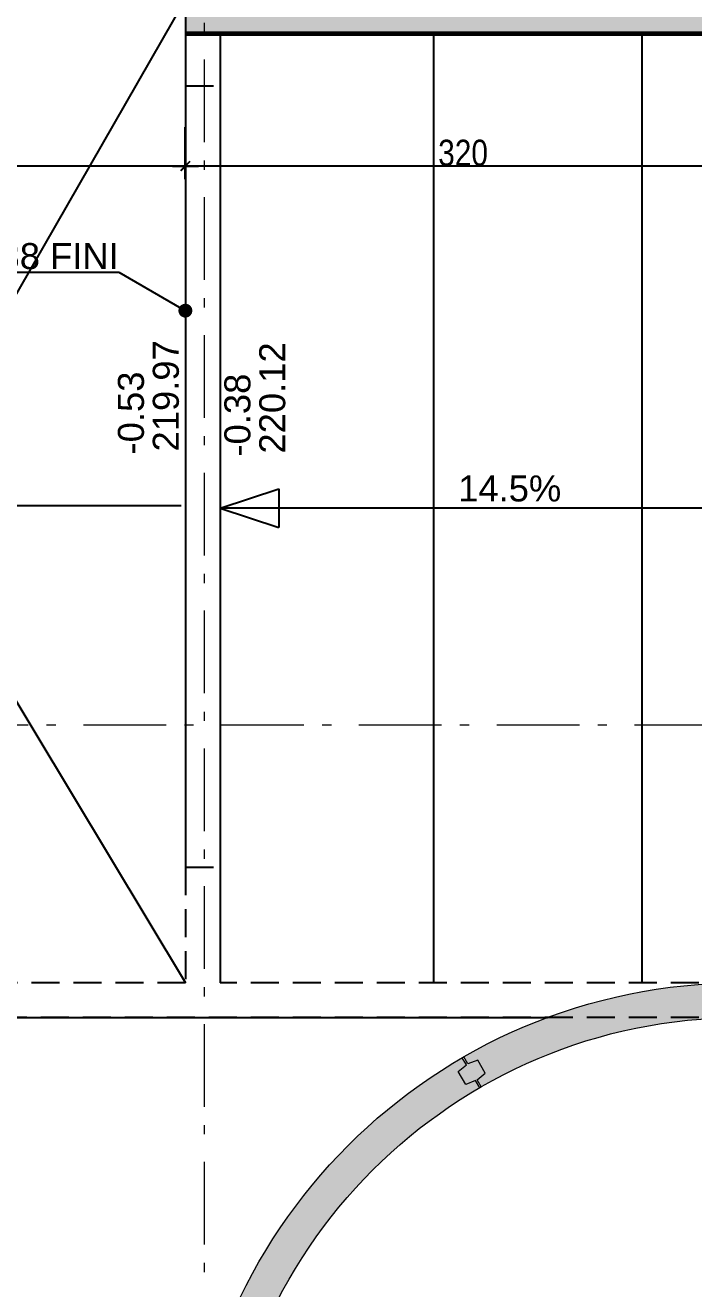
# Model space of a CAD drawing. Header units: centimetres. Extents: x 13865 to 22908, y -23237 to -19037.
# Drawn here: x 14992 to 15377, y -21650 to -20922 of the extents above; entities that cross this region are included whole.
import ezdxf
from ezdxf import colors
from ezdxf.entities.mleader import LeaderData, LeaderLine
from ezdxf.math import Vec2, Vec3

# ---------------------------------------------------------------- set-up
doc = ezdxf.new("R2010")
doc.units = ezdxf.units.CM
doc.header["$LTSCALE"] = 25.4
doc.header["$PDMODE"] = 1
doc.header["$PDSIZE"] = -2
doc.linetypes.add('CACHEX2', pattern=[19.049999999999997, 12.7, -6.35])
doc.linetypes.add('Style de ligne -6', pattern=[1.0416400000000001, 0.625, -0.20828, 0.06943000000000005, -0.13893])
for name, color, linetype in [('01_cote_gen', 4, 'Continuous'), ('01_linteaux', 2, 'Continuous'), ('01_murs_sup', 2, 'CACHEX2'), ('01_poch_murs', 253, 'Continuous'), ('01_texte', 230, 'Continuous'), ('AA_COTES', 2, 'Continuous')]:
    doc.layers.add(name, color=color, linetype=linetype)
for name, color, linetype, lineweight in [('01_murs_coup', 5, 'Continuous', 60), ('_GAZELEC-RESERVATION', 1, 'Continuous', 18), ('B Général', 7, 'Continuous', 5)]:
    doc.layers.add(name, color=color, linetype=linetype, lineweight=lineweight)
doc.styles.add('MATTE_TXT', font='arial.ttf')
doc.styles.add('STYLE2', font='ARIALN.TTF')
doc.dimstyles.new('JB50', dxfattribs={"dimscale": 0.1, "dimtxt": 150, "dimasz": 15, "dimexe": 0.1, "dimexo": 0.1, "dimgap": 0.09, "dimtad": 1, "dimdec": 1, "dimdsep": 46, "dimtxsty": 'STYLE2', "dimblk1": 'BOND_G', "dimblk2": 'BOND_D', "dimsah": 1, "dimcen": 1.5, "dimdle": 0.01, "dimse1": 1, "dimse2": 1, "dimclrd": 4, "dimclre": 2, "dimclrt": 6, "dimazin": 2, "dimtfac": 2.333333333333333, "dimtdec": 1, "dimtix": 1, "dimtmove": 2, "dimatfit": 3, "dimldrblk": 'BOND_G', "dimfxl": 1, "dimtolj": 1, "dimtzin": 0, "dimarcsym": 0})

# ---------------------------------------------------------------- blocks, each defined once
blk = doc.blocks.new('BOND_G')
at = {"layer": 'AA_COTES', "color": 0}
for p, q in [((0, -5), (0, 14.99999999999999)), ((5, 0), (-5, 0)), ((1.767766952966312, 1.767766952966312), (-1.767766952966426, -1.767766952966426))]:
    blk.add_line(p, q, dxfattribs=at)
blk = doc.blocks.new('BOND_D')
at = {"layer": 'AA_COTES', "color": 0}
for p, q in [((0, 5), (0, -15)), ((5, 0), (-5, 0)), ((-1.767766952966312, -1.767766952966312), (1.767766952966426, 1.767766952966426))]:
    blk.add_line(p, q, dxfattribs=at)
blk = doc.blocks.new('*D381')
at = {"layer": '01_cote_gen', "color": 4, "lineweight": -2, "transparency": 16777216}
blk.add_line((15402.25606408102, -21003.07945012191), (15085.25618662146, -21003.07945012191), dxfattribs=at)
at = {"layer": 'Defpoints', "color": 0, "transparency": 16777216}
for p in [(15083.75618662146, -20926.93202546737), (15403.75606408102, -20926.93202546737), (15083.75618662146, -21003.07945012191)]:
    blk.add_point(p, dxfattribs=at)
at = {"layer": '01_cote_gen', "color": 4, "lineweight": -2, "transparency": 16777216, "xscale": 1.5, "yscale": 1.5, "zscale": 1.5, "rotation": 180}
blk.add_blockref('BOND_D', (15083.75618662146, -21003.07945012191), dxfattribs=at)
at = {"layer": '01_cote_gen', "color": 4, "lineweight": -2, "transparency": 16777216, "xscale": 1.5, "yscale": 1.5, "zscale": 1.5}
blk.add_blockref('BOND_G', (15403.75606408102, -21003.07945012191), dxfattribs=at)
at = {"layer": '01_cote_gen', "color": 6, "transparency": 16777216, "insert": (15243.75612535124, -20995.41185530609), "char_height": 15, "attachment_point": 5, "style": 'STYLE2'}
blk.add_mtext('\\A1;320', dxfattribs=at)
blk = doc.blocks.new('*D382')
at = {"layer": '01_cote_gen', "color": 4, "lineweight": -2, "transparency": 16777216}
blk.add_line((15082.1355906872, -21003.07945012191), (14785.84209912176, -21003.07945012191), dxfattribs=at)
at = {"layer": 'Defpoints', "color": 0, "transparency": 16777216}
for p in [(14784.34209912176, -20901.7727391381), (15083.6355906872, -20926.77273897084), (14784.34209912176, -21003.07945012191)]:
    blk.add_point(p, dxfattribs=at)
at = {"layer": '01_cote_gen', "color": 4, "lineweight": -2, "transparency": 16777216, "xscale": 1.5, "yscale": 1.5, "zscale": 1.5, "rotation": 180}
blk.add_blockref('BOND_D', (14784.34209912176, -21003.07945012191), dxfattribs=at)
at = {"layer": '01_cote_gen', "color": 4, "lineweight": -2, "transparency": 16777216, "xscale": 1.5, "yscale": 1.5, "zscale": 1.5}
blk.add_blockref('BOND_G', (15083.6355906872, -21003.07945012191), dxfattribs=at)
at = {"layer": '01_cote_gen', "color": 6, "transparency": 16777216, "insert": (14933.98884490448, -20995.41185530609), "char_height": 15, "attachment_point": 5, "style": 'STYLE2'}
blk.add_mtext('\\A1;299.3', dxfattribs=at)

msp = doc.modelspace()

# ---------------------------------------------------------------- hatches: boundary and pattern name
at = {"layer": '01_poch_murs'}
h = msp.add_hatch(color=256, dxfattribs=at)
h.dxf.hatch_style = 1
h.paths.add_polyline_path([(15403.75606408102, -20906.9284271459, 0.004688125659406826), (15387.15190662271, -20906.77273897084), (15103.75618662146, -20906.77273897083), (15103.75618662146, -20612.08369411052), (15094.70779611561, -20612.08369411052), (15094.70779611561, -20926.77273897083), (15387.27250255698, -20926.77273897084, -0.004761632854848448), (15403.75606408102, -20926.92971986633)])
h.paths.add_polyline_path([(15403.75606408102, -20906.9284271459), (15403.75606408102, -20926.92971986632, -0.09249557791401751), (15714.70525571436, -20991.10020262474), (15714.70525571436, -20969.58296833909, 0.09028399830367882)])
h.paths.add_polyline_path([(15094.70779611561, -20612.08369411052), (15083.75618662146, -20612.08369411052), (15083.75618662146, -20926.77273897083), (15094.70779611561, -20926.77273897083)])
at = {"layer": '01_poch_murs', "ltscale": 2}
h = msp.add_hatch(dxfattribs=at)
h.set_pattern_fill('DOTS', color=256, scale=2)
h.set_pattern_definition([(0, (787.2532067362572, -4632.148313338699), (1.5875, 3.175), [0, -3.175])])
edge = h.paths.add_edge_path()
edge.add_line((15687.03149213363, -21942.30525234059), (15669.32677788034, -21933.0023983049))
edge.add_arc((15403.75606408102, -21793.45958776949), 300.0000000000003, 276.5946333355052, 332.2805421464702, ccw=False)
edge.add_line((15438.20929551198, -22091.47464585208), (15422.24540642246, -22112.92499156118))
edge.add_arc((15403.75606408102, -21793.45958776949), 319.9999999999986, 273.312348763329, 332.2805421464704)
edge = h.paths.add_edge_path()
edge.add_line((15714.70525571436, -21869.02810120317), (15714.70525571436, -21793.45958776949))
edge.add_line((15714.70525571436, -21793.45958776949), (15703.75606408102, -21793.45958776949))
edge.add_arc((15403.75606408102, -21793.4595877695), 300, -27.677448900933086, 6.821210263296962e-13, ccw=False)
edge.add_line((15669.42901851571, -21932.80764581819), (15686.87497727957, -21942.22301238907))
edge.add_arc((15413.38681065551, -21796.34864266296), 309.9598506684039, 331.9252273199261, 346.4390136200825)
edge = h.paths.add_edge_path()
edge.add_line((15723.75606408102, -21793.45958776949), (15714.70525571436, -21793.45958776949))
edge.add_line((15714.70525571436, -21793.45958776949), (15714.70525571436, -21869.02810120317))
edge.add_arc((15403.75606408102, -21793.45958776948), 319.9999999999998, 346.3404843669841, 359.9999999999991)
edge = h.paths.add_edge_path()
edge.add_line((15714.70525571436, -21717.89107433581), (15714.70525571436, -21793.45958776949))
edge.add_line((15714.70525571436, -21793.45958776949), (15723.75606408102, -21793.45958776949))
edge.add_arc((15403.75606408102, -21793.4595877695), 320.0000000000036, 9.770663981455814e-13, 13.65951563301578)
edge = h.paths.add_edge_path()
edge.add_arc((15403.75606408102, -21793.45958776948), 300.000000000009, 270, 276.59463333550497, ccw=False)
edge.add_line((15403.75606408102, -22093.45958776949), (15403.75606408102, -22113.45958776949))
edge.add_arc((15403.75606408103, -21793.45958776952), 319.9999999999745, 269.9999999999987, 273.3123487633279)
edge.add_line((15422.24540642246, -22112.92499156118), (15438.20929551198, -22091.47464585208))
edge = h.paths.add_edge_path()
edge.add_line((15251.81407678292, -21529.28834596611), (15254.18928511643, -21533.40232747831))
edge.add_arc((15403.75606408102, -21793.4595877695), 300.0000000000018, 90.00000000000102, 119.90450698992771, ccw=False)
edge.add_line((15403.75606408102, -21493.45958776949), (15403.75606408102, -21473.45958776949))
edge.add_arc((15403.75606408103, -21793.45958776951), 320.0000000000146, 90.0000000000016, 119.9104753080759)
edge.add_line((15244.18927209557, -21516.08179684983), (15246.56427209555, -21520.19541751776))
edge.add_line((15246.56427209555, -21520.19541751776), (15252.26042451825, -21518.06144292154))
edge.add_line((15252.26042451825, -21518.06144292154), (15256.51022920562, -21525.42232056232))
edge.add_line((15256.51022920562, -21525.42232056232), (15251.81407678292, -21529.28834596611))
edge = h.paths.add_edge_path()
edge.add_line((15556.59645103847, -21529.78834596611), (15554.21312512187, -21533.91638754466))
edge.add_arc((15403.75606408102, -21793.45958776949), 300, 0, 59.899152323313615, ccw=False)
edge.add_line((15703.75606408102, -21793.45958776949), (15714.70525571436, -21793.45958776949))
edge.add_line((15714.70525571436, -21793.45958776949), (15714.70525571436, -21717.89107433581))
edge.add_arc((15403.75606408102, -21793.45958776949), 320.0000000000056, 13.65951563301467, 59.90545530901623)
edge.add_line((15564.21313964394, -21516.59585431602), (15561.84625572585, -21520.69541751775))
edge.add_line((15561.84625572585, -21520.69541751774), (15566.54240814857, -21524.56144292154))
edge.add_line((15566.54240814857, -21524.56144292154), (15562.29260346119, -21531.92232056232))
edge.add_line((15562.29260346119, -21531.92232056232), (15556.59645103847, -21529.78834596611))
edge = h.paths.add_edge_path()
edge.add_line((15553.34714644637, -21533.41630660891), (15555.7304256347, -21529.28834596611))
edge.add_line((15555.7304256347, -21529.28834596611), (15551.03427321199, -21525.42232056232))
edge.add_line((15551.03427321198, -21525.42232056232), (15555.28407789936, -21518.06144292155))
edge.add_line((15555.28407789936, -21518.06144292155), (15560.98023032207, -21520.19541751776))
edge.add_line((15560.98023032207, -21520.19541751776), (15563.34715804791, -21516.09577843876))
edge.add_arc((15403.75606408102, -21793.45958776949), 320.0000000000056, 60.08450469353757, 89.99999999999868)
edge.add_line((15403.75606408102, -21473.45958776949), (15403.75606408102, -21493.45958776949))
edge.add_arc((15403.75606408102, -21793.45958776949), 300, 60.09013834427719, 90, ccw=False)
edge = h.paths.add_edge_path()
edge.add_line((15250.94805137914, -22057.13082957273), (15253.32325971258, -22053.01684806064))
edge.add_arc((15403.75606408102, -21793.4595877695), 299.9999999999964, 207.6774489009329, 239.9045069899285, ccw=False)
edge.add_line((15138.08310964634, -21932.80764581819), (15115.68989335274, -21932.80764581819))
edge.add_arc((15403.75606408102, -21793.4595877695), 319.9999999999995, 205.8147386665101, 239.9104753080765)
edge.add_line((15243.32324669172, -22070.33737868912), (15245.69824669176, -22066.22375802109))
edge.add_line((15245.69824669176, -22066.22375802109), (15241.00209426904, -22062.35773261729))
edge.add_line((15241.00209426904, -22062.35773261729), (15245.25189895643, -22054.99685497651))
edge.add_line((15245.25189895643, -22054.99685497651), (15250.94805137914, -22057.13082957273))
edge = h.paths.add_edge_path()
edge.add_line((15254.18928511636, -22053.51684806064), (15251.81407678292, -22057.63082957272))
edge.add_line((15251.81407678292, -22057.63082957272), (15256.51022920562, -22061.49685497651))
edge.add_line((15256.51022920562, -22061.49685497651), (15252.26042451825, -22068.85773261729))
edge.add_line((15252.26042451825, -22068.85773261729), (15246.56427209554, -22066.72375802108))
edge.add_line((15246.56427209554, -22066.72375802108), (15244.18927209551, -22070.83737868911))
edge.add_arc((15403.75606408102, -21793.4595877695), 319.9999999999995, 240.0895246919099, 269.9999999999996)
edge.add_line((15403.75606408102, -22113.4595877695), (15403.75606408102, -22093.4595877695))
edge.add_arc((15403.75606408102, -21793.4595877695), 299.9999999999964, 240.09549301005768, 270, ccw=False)
edge = h.paths.add_edge_path()
edge.add_line((15099.00474415235, -21792.95166819742), (15103.75648074798, -21792.95958776942))
edge.add_arc((15403.75606408102, -21793.4595877695), 300, 120.0954930100568, 179.9045069899198, ccw=False)
edge.add_line((15253.32325971265, -21533.90232747831), (15250.94805137914, -21529.7883459661))
edge.add_line((15250.94805137914, -21529.78834596611), (15245.25189895643, -21531.92232056233))
edge.add_line((15245.25189895643, -21531.92232056232), (15241.00209426904, -21524.56144292153))
edge.add_line((15241.00209426904, -21524.56144292154), (15245.69824669176, -21520.69541751775))
edge.add_line((15245.69824669176, -21520.69541751775), (15243.32324669179, -21516.58179684983))
edge.add_arc((15403.75606408105, -21793.45958776951), 320.0000000000282, 120.0895246919103, 164.9668322005927)
edge.add_line((15094.70779611561, -21710.45857532039), (15094.70779611561, -21786.95958776943))
edge.add_line((15094.70779611561, -21786.95958776943), (15098.00606408101, -21786.95958776943))
edge.add_line((15098.00606408101, -21786.95958776943), (15099.00474415235, -21792.95166819742))
edge = h.paths.add_edge_path()
edge.add_line((15098.00606408102, -21799.95958776943), (15094.70779611561, -21799.95958776944))
edge.add_line((15094.70779611561, -21799.95958776944), (15094.70779611561, -21876.4606002186))
edge.add_arc((15403.75606408121, -21793.45958776942), 320.0000000002, 195.0331677994085, 205.8147386665079)
edge.add_line((15115.68989335274, -21932.80764581819), (15138.08310964634, -21932.80764581819))
edge.add_arc((15403.75606408099, -21793.45958776951), 299.9999999999652, 180.0954930100476, 207.6774489009338, ccw=False)
edge.add_line((15103.75648074798, -21793.95958776942), (15099.00474415235, -21793.96750734141))
edge.add_line((15099.00474415235, -21793.96750734141), (15098.00606408102, -21799.95958776943))
at = {"layer": '01_poch_murs'}
h = msp.add_hatch(color=256, dxfattribs=at)
h.dxf.hatch_style = 1
h.paths.add_polyline_path([(15252.24423739047, -21518.06144292154), (15246.54808496776, -21520.19541751776), (15245.36048731145, -21518.13843803807), (15244.49446190767, -21518.63843803807), (15245.68205956397, -21520.69541751775), (15240.98590714126, -21524.56144292154), (15245.23571182864, -21531.92232056232), (15250.93186425136, -21529.78834596611), (15252.11936425136, -21531.8451563001), (15252.98538965514, -21531.3451563001), (15251.79788965513, -21529.28834596611), (15256.49404207785, -21525.42232056232)])

# ---------------------------------------------------------------- linework, layer by layer
at = {"layer": '01_linteaux'}
for p, q in [((15083.75618662147, -20906.77273897083), (15083.75618662147, -21406.76800429223)), ((15103.75618662147, -20926.77273897083), (15103.75618662147, -21473.45958776947)), ((15226.75618662147, -20926.77273897083), (15226.75618662147, -21473.45958776947)), ((15346.75618662147, -20926.77273897083), (15346.75618662147, -21473.45958776947)), ((14755.9993706408, -21493.45958776947), (15292.40077682449, -21493.45958776947))]:
    msp.add_line(p, q, dxfattribs=at)
at = {"layer": '01_murs_coup', "linetype": 'Continuous', "lineweight": 5}
for p, q in [((15083.75618662146, -20612.08369411052), (15083.75618662146, -20926.77273897083)), ((15398.98067965266, -20926.77273897083), (15083.75618662146, -20926.77273897083)), ((15387.27250255698, -20926.77273897083), (15083.75618662146, -20926.77273897083)), ((15245.69824669176, -21520.69541751775), (15243.32305137914, -21516.5814585584)), ((15246.56427209554, -21520.19541751775), (15244.18907678292, -21516.0814585584)), ((15252.26042451825, -21518.06144292154), (15246.56427209554, -21520.19541751776)), ((15256.51022920563, -21525.42232056232), (15252.26042451825, -21518.06144292154)), ((15241.00209426904, -21524.56144292154), (15245.69824669175, -21520.69541751775)), ((15245.25189895643, -21531.92232056232), (15241.00209426904, -21524.56144292154)), ((15251.81407678292, -21529.28834596611), (15256.51022920563, -21525.42232056232)), ((15250.94805137913, -21529.78834596611), (15245.25189895643, -21531.92232056232)), ((15253.32305137914, -21533.90196663409), (15250.94805137914, -21529.78834596611)), ((15254.18907678292, -21533.40196663409), (15251.81407678292, -21529.28834596611))]:
    msp.add_line(p, q, dxfattribs=at)
at = {"layer": '01_murs_coup'}
msp.add_line((15387.1519066227, -20926.77273897084), (15083.6355906872, -20926.77273897084), dxfattribs=at)
at = {"layer": '01_murs_coup', "linetype": 'Continuous', "lineweight": 5}
for radius in [320, 300]:
    msp.add_circle((15403.75606408102, -21793.45958776949), radius, dxfattribs=at)
at = {"layer": '01_murs_sup', "ltscale": 0.05}
for p, q in [((15083.75618662147, -20906.77273897083), (15083.75618662147, -20956.76800429223)), ((15387.27250255698, -20926.77273897083), (15103.75618662147, -20926.77273897083)), ((15103.75618662147, -20926.77273897083), (15103.75618662147, -20956.76800429223)), ((15103.75618662147, -20926.77273897083), (15103.75618662147, -20956.76800429223)), ((15083.75618662147, -20956.76800429223), (15103.75618662147, -20956.76800429223)), ((15083.75618662147, -21406.76800429223), (15083.75618662147, -21473.45958776947)), ((15083.75618662147, -21406.76800429223), (15083.75618662147, -21473.45958776947)), ((15083.75618662147, -21406.76800429223), (15103.75618662147, -21406.76800429223)), ((15103.75618662147, -21406.76800429223), (15103.75618662147, -21473.45958776947)), ((15083.75618662147, -21473.45958776947), (14956.92572309457, -21473.45958776947)), ((15403.756064081, -21473.45958776947), (15103.75618662147, -21473.45958776947)), ((15403.75606408102, -21493.45958776947), (14956.92572309457, -21493.45958776947))]:
    msp.add_line(p, q, dxfattribs=at)
at = {"layer": '01_texte'}
for p, q in [((14917.46285364137, -21196.87727101768), (15083.75618662146, -20906.77273897085)), ((14957.02509194134, -21064.07402386352), (15045.37335971775, -21064.07402386352)), ((15045.37335971775, -21064.07402386352), (15083.75618662146, -21086.28196943165)), ((15103.75618662134, -21199.9826555045), (15137.63926473248, -21188.84052108258)), ((15137.63926473248, -21188.84052108258), (15137.63926473248, -21211.12478992642)), ((14917.46285364137, -21196.87727101768), (15083.75618662146, -21473.45958776949)), ((14917.9009278728, -21198.55229407735), (15081.33541512171, -21198.55229407735)), ((15403.7560640809, -21199.9826555045), (15103.75618662134, -21199.9826555045)), ((15103.75618662134, -21199.9826555045), (15137.63926473248, -21211.12478992642))]:
    msp.add_line(p, q, dxfattribs=at)
at = {"layer": '01_texte', "const_width": 4}
msp.add_lwpolyline([(15081.75618662146, -21086.28196943165, 1), (15085.75618662146, -21086.28196943165, 1)], format="xyb", close=True, dxfattribs=at)
at = {"layer": '01_texte'}
msp.add_arc((15403.64962439135, -21793.27439413582), 590, 180.017984430129, 89.99782498707779, dxfattribs=at)
at = {"layer": 'B Général', "color": 1, "linetype": 'Style de ligne -6', "lineweight": 13, "ltscale": 3}
msp.add_line((15094.70779611561, -22814.77262470069), (15094.70779611561, -20468.62489607877), dxfattribs=at)
at = {"layer": 'B Général', "color": 1, "linetype": 'Style de ligne -6', "lineweight": 13, "ltscale": 3, "true_color": 0xff0000}
msp.add_line((16421.96540270527, -21325.09874547978), (14135.31860436886, -21325.09874547978), dxfattribs=at)

# ---------------------------------------------------------------- texts
at = {"layer": '01_texte', "style": 'MATTE_TXT'}
for s, p in [('-0.38 FINI', (14952.23855335868, -21062.33665148474)), ('14.5%%%', (15240.90534854666, -21196.18128770102))]:
    msp.add_text(s, height=15, dxfattribs=at).set_placement(p)
for s, p in [('219.97', (15079.98071229148, -21167.38012515553)), ('220.12', (15141.31038211591, -21168.5978752597)), ('-0.53', (15059.88540137344, -21169.09787525971)), ('-0.38', (15121.21507119787, -21170.31562536387))]:
    msp.add_text(s, height=15, rotation=90, dxfattribs=at).set_placement(p)

# ---------------------------------------------------------------- dimensions: what is measured, and where the dimension line sits
at = {"layer": '01_cote_gen'}
for base, p1, p2, picture, middle in [((14784.34209912176, -21003.07945012191), (15083.6355906872, -20926.77273897084), (14784.34209912176, -20901.7727391381), '*D382', (14933.98884490448, -20995.41185530609)), ((15083.75618662146, -21003.07945012191), (15403.75606408102, -20926.93202546737), (15083.75618662146, -20926.93202546737), '*D381', (15243.75612535124, -20995.41185530609))]:
    dim = msp.add_linear_dim(base=base, p1=p1, p2=p2, dimstyle='JB50', dxfattribs=at)
    dim.commit()
    dim.dimension.update_dxf_attribs({"geometry": picture, "text_midpoint": middle})

# ---------------------------------------------------------------- leaders
at = {"layer": '_GAZELEC-RESERVATION', "color": 6}
ml = msp.add_multileader_mtext('Standard', dxfattribs=at)
ml.set_content('résa n°1\\P200X500 en dalle haute', color=6)
ml.set_leader_properties()
ml.build(insert=Vec2(0, 0))
ml.multileader.update_dxf_attribs({"has_text_frame": 1, "arrow_head_size": 8, "scale": 20})
ctx = ml.context
ctx.base_point, ctx.scale, ctx.char_height, ctx.arrow_head_size, ctx.landing_gap_size, ctx.plane_origin, ctx.plane_x_axis, ctx.plane_y_axis = Vec3(14394.87214034891, -21362.18979227928), 20, 8, 8, 4, Vec3(11726.53017912577, -21177.46898318959), Vec3(1, -1.665334536937735e-16), Vec3(1.665334536937735e-16, 1)
notes = []
notes.append((ctx, [(0, (1, 1, 0), (14523.85663725518, -21362.18979227928), (-1, 1.665334536937735e-16), 8.984496906271943, [(0, [(14559.37846203177, -21509.99863211257)], 0, [])])]))
ctx.mtext.insert, ctx.mtext.text_direction, ctx.mtext.width, ctx.mtext.flow_direction = Vec3(14401.06899074261, -21358.18979227928), Vec3(1, -1.665334536937735e-16), 156.8850406025498, 5
for ctx, leaders in notes:
    for number, flags, end, landing, length, lines in leaders:
        leader = LeaderData()
        leader.index, (leader.has_last_leader_line, leader.has_dogleg_vector, leader.attachment_direction) = number, flags
        leader.last_leader_point, leader.dogleg_vector, leader.dogleg_length = Vec3(end), Vec3(landing), length
        for number, points, colour, breaks in lines:
            line = LeaderLine()
            line.index, line.vertices, line.color, line.breaks = number, Vec3.list(points), colors.encode_raw_color(colour), breaks
            leader.lines.append(line)
        ctx.leaders.append(leader)

doc.saveas('drawing.dxf')
